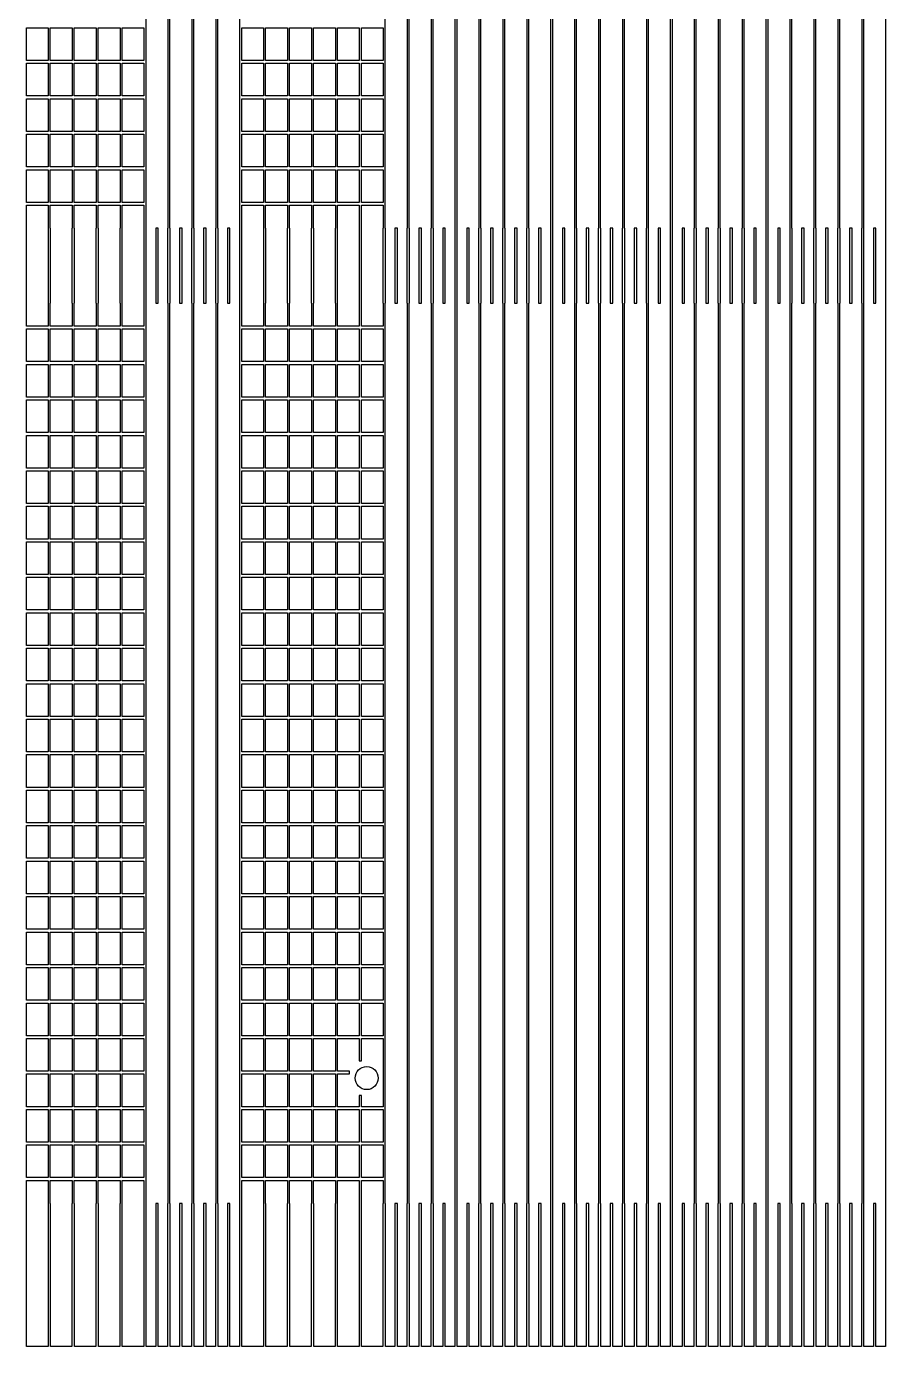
# Model space of a CAD drawing. Extents: x -145 to 145, y -175 to 185.
# Drawn here: x -108.7 to -71.5, y -110.1 to -53 of the extents above; entities that cross this region are included whole.
import ezdxf

# ---------------------------------------------------------------- set-up
doc = ezdxf.new("R2010")
doc.units = 0
doc.layers.add('screen_exp-1p', color=7, linetype='CONTINUOUS')

msp = doc.modelspace()

# ---------------------------------------------------------------- linework, layer by layer
at = {"layer": 'screen_exp-1p'}
for points in [[(-102.619, -103.932), (-102.619, -110.126), (-103.027, -110.126), (-103.027, -103.932), (-103.137, -103.932), (-103.137, -110.126), (-103.545, -110.126), (-103.545, -103.932), (-103.555, -103.932), (-103.555, -64.948), (-103.545, -64.948), (-103.545, -61.712), (-103.555, -61.712), (-103.555, -22.728), (-103.545, -22.728), (-103.545, -19.492), (-103.555, -19.492), (-103.555, 19.492)], [(-102.609, 19.492), (-102.609, -19.492), (-102.619, -19.492), (-102.619, -22.728), (-102.609, -22.728), (-102.609, -61.712), (-102.619, -61.712), (-102.619, -64.948), (-102.609, -64.948), (-102.609, -103.932), (-102.619, -103.932)], [(-101.583, -103.932), (-101.583, -110.126), (-101.991, -110.126), (-101.991, -103.932), (-102.101, -103.932), (-102.101, -110.126), (-102.509, -110.126), (-102.509, -103.932), (-102.519, -103.932), (-102.519, -64.948), (-102.509, -64.948), (-102.509, -61.712), (-102.519, -61.712), (-102.519, -22.728), (-102.509, -22.728), (-102.509, -19.492), (-102.519, -19.492), (-102.519, 19.492)], [(-101.573, 19.492), (-101.573, -19.492), (-101.583, -19.492), (-101.583, -22.728), (-101.573, -22.728), (-101.573, -61.712), (-101.583, -61.712), (-101.583, -64.948), (-101.573, -64.948), (-101.573, -103.932), (-101.583, -103.932)], [(-100.547, -103.932), (-100.547, -110.126), (-100.955, -110.126), (-100.955, -103.932), (-101.065, -103.932), (-101.065, -110.126), (-101.473, -110.126), (-101.473, -103.932), (-101.483, -103.932), (-101.483, -64.948), (-101.473, -64.948), (-101.473, -61.712), (-101.483, -61.712), (-101.483, -22.728), (-101.473, -22.728), (-101.473, -19.492), (-101.483, -19.492), (-101.483, 19.492)], [(-100.537, 19.492), (-100.537, -19.492), (-100.547, -19.492), (-100.547, -22.728), (-100.537, -22.728), (-100.537, -61.712), (-100.547, -61.712), (-100.547, -64.948), (-100.537, -64.948), (-100.537, -103.932), (-100.547, -103.932)], [(-99.511, -103.932), (-99.511, -110.126), (-99.919, -110.126), (-99.919, -103.932), (-100.029, -103.932), (-100.029, -110.126), (-100.437, -110.126), (-100.437, -103.932), (-100.447, -103.932), (-100.447, -64.948), (-100.437, -64.948), (-100.437, -61.712), (-100.447, -61.712), (-100.447, -22.728), (-100.437, -22.728), (-100.437, -19.492), (-100.447, -19.492), (-100.447, 19.492)], [(-99.501, 19.492), (-99.501, -19.492), (-99.511, -19.492), (-99.511, -22.728), (-99.501, -22.728), (-99.501, -61.712), (-99.511, -61.712), (-99.511, -64.948), (-99.501, -64.948), (-99.501, -103.932), (-99.511, -103.932)], [(-92.259, -103.932), (-92.259, -110.126), (-92.667, -110.126), (-92.667, -103.932), (-92.777, -103.932), (-92.777, -110.126), (-93.185, -110.126), (-93.185, -103.932), (-93.195, -103.932), (-93.195, -64.948), (-93.185, -64.948), (-93.185, -61.712), (-93.195, -61.712), (-93.195, -22.728), (-93.185, -22.728), (-93.185, -19.492), (-93.195, -19.492), (-93.195, 19.492)], [(-92.249, 19.492), (-92.249, -19.492), (-92.259, -19.492), (-92.259, -22.728), (-92.249, -22.728), (-92.249, -61.712), (-92.259, -61.712), (-92.259, -64.948), (-92.249, -64.948), (-92.249, -103.932), (-92.259, -103.932)], [(-91.223, -103.932), (-91.223, -110.126), (-91.631, -110.126), (-91.631, -103.932), (-91.741, -103.932), (-91.741, -110.126), (-92.149, -110.126), (-92.149, -103.932), (-92.159, -103.932), (-92.159, -64.948), (-92.149, -64.948), (-92.149, -61.712), (-92.159, -61.712), (-92.159, -22.728), (-92.149, -22.728), (-92.149, -19.492), (-92.159, -19.492), (-92.159, 19.492)], [(-91.213, 19.492), (-91.213, -19.492), (-91.223, -19.492), (-91.223, -22.728), (-91.213, -22.728), (-91.213, -61.712), (-91.223, -61.712), (-91.223, -64.948), (-91.213, -64.948), (-91.213, -103.932), (-91.223, -103.932)], [(-90.187, -103.932), (-90.187, -110.126), (-90.595, -110.126), (-90.595, -103.932), (-90.705, -103.932), (-90.705, -110.126), (-91.113, -110.126), (-91.113, -103.932), (-91.123, -103.932), (-91.123, -64.948), (-91.113, -64.948), (-91.113, -61.712), (-91.123, -61.712), (-91.123, -22.728), (-91.113, -22.728), (-91.113, -19.492), (-91.123, -19.492), (-91.123, 19.492)], [(-90.177, 19.492), (-90.177, -19.492), (-90.187, -19.492), (-90.187, -22.728), (-90.177, -22.728), (-90.177, -61.712), (-90.187, -61.712), (-90.187, -64.948), (-90.177, -64.948), (-90.177, -103.932), (-90.187, -103.932)], [(-89.151, -103.932), (-89.151, -110.126), (-89.559, -110.126), (-89.559, -103.932), (-89.669, -103.932), (-89.669, -110.126), (-90.077, -110.126), (-90.077, -103.932), (-90.087, -103.932), (-90.087, -64.948), (-90.077, -64.948), (-90.077, -61.712), (-90.087, -61.712), (-90.087, -22.728), (-90.077, -22.728), (-90.077, -19.492), (-90.087, -19.492), (-90.087, 19.492)], [(-89.141, 19.492), (-89.141, -19.492), (-89.151, -19.492), (-89.151, -22.728), (-89.141, -22.728), (-89.141, -61.712), (-89.151, -61.712), (-89.151, -64.948), (-89.141, -64.948), (-89.141, -103.932), (-89.151, -103.932)], [(-88.115, -103.932), (-88.115, -110.126), (-88.523, -110.126), (-88.523, -103.932), (-88.633, -103.932), (-88.633, -110.126), (-89.041, -110.126), (-89.041, -103.932), (-89.051, -103.932), (-89.051, -64.948), (-89.041, -64.948), (-89.041, -61.712), (-89.051, -61.712), (-89.051, -22.728), (-89.041, -22.728), (-89.041, -19.492), (-89.051, -19.492), (-89.051, 19.492)], [(-88.105, 19.492), (-88.105, -19.492), (-88.115, -19.492), (-88.115, -22.728), (-88.105, -22.728), (-88.105, -61.712), (-88.115, -61.712), (-88.115, -64.948), (-88.105, -64.948), (-88.105, -103.932), (-88.115, -103.932)], [(-87.079, -103.932), (-87.079, -110.126), (-87.487, -110.126), (-87.487, -103.932), (-87.597, -103.932), (-87.597, -110.126), (-88.005, -110.126), (-88.005, -103.932), (-88.015, -103.932), (-88.015, -64.948), (-88.005, -64.948), (-88.005, -61.712), (-88.015, -61.712), (-88.015, -22.728), (-88.005, -22.728), (-88.005, -19.492), (-88.015, -19.492), (-88.015, 19.492)], [(-87.069, 19.492), (-87.069, -19.492), (-87.079, -19.492), (-87.079, -22.728), (-87.069, -22.728), (-87.069, -61.712), (-87.079, -61.712), (-87.079, -64.948), (-87.069, -64.948), (-87.069, -103.932), (-87.079, -103.932)], [(-86.043, -103.932), (-86.043, -110.126), (-86.451, -110.126), (-86.451, -103.932), (-86.561, -103.932), (-86.561, -110.126), (-86.969, -110.126), (-86.969, -103.932), (-86.979, -103.932), (-86.979, -64.948), (-86.969, -64.948), (-86.969, -61.712), (-86.979, -61.712), (-86.979, -22.728), (-86.969, -22.728), (-86.969, -19.492), (-86.979, -19.492), (-86.979, 19.492)], [(-86.033, 19.492), (-86.033, -19.492), (-86.043, -19.492), (-86.043, -22.728), (-86.033, -22.728), (-86.033, -61.712), (-86.043, -61.712), (-86.043, -64.948), (-86.033, -64.948), (-86.033, -103.932), (-86.043, -103.932)], [(-85.007, -103.932), (-85.007, -110.126), (-85.415, -110.126), (-85.415, -103.932), (-85.525, -103.932), (-85.525, -110.126), (-85.933, -110.126), (-85.933, -103.932), (-85.943, -103.932), (-85.943, -64.948), (-85.933, -64.948), (-85.933, -61.712), (-85.943, -61.712), (-85.943, -22.728), (-85.933, -22.728), (-85.933, -19.492), (-85.943, -19.492), (-85.943, 19.492)], [(-84.997, 19.492), (-84.997, -19.492), (-85.007, -19.492), (-85.007, -22.728), (-84.997, -22.728), (-84.997, -61.712), (-85.007, -61.712), (-85.007, -64.948), (-84.997, -64.948), (-84.997, -103.932), (-85.007, -103.932)], [(-83.971, -103.932), (-83.971, -110.126), (-84.379, -110.126), (-84.379, -103.932), (-84.489, -103.932), (-84.489, -110.126), (-84.897, -110.126), (-84.897, -103.932), (-84.907, -103.932), (-84.907, -64.948), (-84.897, -64.948), (-84.897, -61.712), (-84.907, -61.712), (-84.907, -22.728), (-84.897, -22.728), (-84.897, -19.492), (-84.907, -19.492), (-84.907, 19.492)], [(-83.961, 19.492), (-83.961, -19.492), (-83.971, -19.492), (-83.971, -22.728), (-83.961, -22.728), (-83.961, -61.712), (-83.971, -61.712), (-83.971, -64.948), (-83.961, -64.948), (-83.961, -103.932), (-83.971, -103.932)], [(-82.935, -103.932), (-82.935, -110.126), (-83.343, -110.126), (-83.343, -103.932), (-83.453, -103.932), (-83.453, -110.126), (-83.861, -110.126), (-83.861, -103.932), (-83.871, -103.932), (-83.871, -64.948), (-83.861, -64.948), (-83.861, -61.712), (-83.871, -61.712), (-83.871, -22.728), (-83.861, -22.728), (-83.861, -19.492), (-83.871, -19.492), (-83.871, 19.492)], [(-82.925, 19.492), (-82.925, -19.492), (-82.935, -19.492), (-82.935, -22.728), (-82.925, -22.728), (-82.925, -61.712), (-82.935, -61.712), (-82.935, -64.948), (-82.925, -64.948), (-82.925, -103.932), (-82.935, -103.932)], [(-81.899, -103.932), (-81.899, -110.126), (-82.307, -110.126), (-82.307, -103.932), (-82.417, -103.932), (-82.417, -110.126), (-82.825, -110.126), (-82.825, -103.932), (-82.835, -103.932), (-82.835, -64.948), (-82.825, -64.948), (-82.825, -61.712), (-82.835, -61.712), (-82.835, -22.728), (-82.825, -22.728), (-82.825, -19.492), (-82.835, -19.492), (-82.835, 19.492)], [(-81.889, 19.492), (-81.889, -19.492), (-81.899, -19.492), (-81.899, -22.728), (-81.889, -22.728), (-81.889, -61.712), (-81.899, -61.712), (-81.899, -64.948), (-81.889, -64.948), (-81.889, -103.932), (-81.899, -103.932)], [(-80.863, -103.932), (-80.863, -110.126), (-81.271, -110.126), (-81.271, -103.932), (-81.381, -103.932), (-81.381, -110.126), (-81.789, -110.126), (-81.789, -103.932), (-81.799, -103.932), (-81.799, -64.948), (-81.789, -64.948), (-81.789, -61.712), (-81.799, -61.712), (-81.799, -22.728), (-81.789, -22.728), (-81.789, -19.492), (-81.799, -19.492), (-81.799, 19.492)], [(-80.853, 19.492), (-80.853, -19.492), (-80.863, -19.492), (-80.863, -22.728), (-80.853, -22.728), (-80.853, -61.712), (-80.863, -61.712), (-80.863, -64.948), (-80.853, -64.948), (-80.853, -103.932), (-80.863, -103.932)], [(-79.827, -103.932), (-79.827, -110.126), (-80.235, -110.126), (-80.235, -103.932), (-80.345, -103.932), (-80.345, -110.126), (-80.753, -110.126), (-80.753, -103.932), (-80.763, -103.932), (-80.763, -64.948), (-80.753, -64.948), (-80.753, -61.712), (-80.763, -61.712), (-80.763, -22.728), (-80.753, -22.728), (-80.753, -19.492), (-80.763, -19.492), (-80.763, 19.492)], [(-79.817, 19.492), (-79.817, -19.492), (-79.827, -19.492), (-79.827, -22.728), (-79.817, -22.728), (-79.817, -61.712), (-79.827, -61.712), (-79.827, -64.948), (-79.817, -64.948), (-79.817, -103.932), (-79.827, -103.932)], [(-78.791, -103.932), (-78.791, -110.126), (-79.199, -110.126), (-79.199, -103.932), (-79.309, -103.932), (-79.309, -110.126), (-79.717, -110.126), (-79.717, -103.932), (-79.727, -103.932), (-79.727, -64.948), (-79.717, -64.948), (-79.717, -61.712), (-79.727, -61.712), (-79.727, -22.728), (-79.717, -22.728), (-79.717, -19.492), (-79.727, -19.492), (-79.727, 19.492)], [(-78.781, 19.492), (-78.781, -19.492), (-78.791, -19.492), (-78.791, -22.728), (-78.781, -22.728), (-78.781, -61.712), (-78.791, -61.712), (-78.791, -64.948), (-78.781, -64.948), (-78.781, -103.932), (-78.791, -103.932)], [(-77.755, -103.932), (-77.755, -110.126), (-78.163, -110.126), (-78.163, -103.932), (-78.273, -103.932), (-78.273, -110.126), (-78.681, -110.126), (-78.681, -103.932), (-78.691, -103.932), (-78.691, -64.948), (-78.681, -64.948), (-78.681, -61.712), (-78.691, -61.712), (-78.691, -22.728), (-78.681, -22.728), (-78.681, -19.492), (-78.691, -19.492), (-78.691, 19.492)], [(-77.745, 19.492), (-77.745, -19.492), (-77.755, -19.492), (-77.755, -22.728), (-77.745, -22.728), (-77.745, -61.712), (-77.755, -61.712), (-77.755, -64.948), (-77.745, -64.948), (-77.745, -103.932), (-77.755, -103.932)], [(-76.719, -103.932), (-76.719, -110.126), (-77.127, -110.126), (-77.127, -103.932), (-77.237, -103.932), (-77.237, -110.126), (-77.645, -110.126), (-77.645, -103.932), (-77.655, -103.932), (-77.655, -64.948), (-77.645, -64.948), (-77.645, -61.712), (-77.655, -61.712), (-77.655, -22.728), (-77.645, -22.728), (-77.645, -19.492), (-77.655, -19.492), (-77.655, 19.492)], [(-76.709, 19.492), (-76.709, -19.492), (-76.719, -19.492), (-76.719, -22.728), (-76.709, -22.728), (-76.709, -61.712), (-76.719, -61.712), (-76.719, -64.948), (-76.709, -64.948), (-76.709, -103.932), (-76.719, -103.932)], [(-75.683, -103.932), (-75.683, -110.126), (-76.091, -110.126), (-76.091, -103.932), (-76.201, -103.932), (-76.201, -110.126), (-76.609, -110.126), (-76.609, -103.932), (-76.619, -103.932), (-76.619, -64.948), (-76.609, -64.948), (-76.609, -61.712), (-76.619, -61.712), (-76.619, -22.728), (-76.609, -22.728), (-76.609, -19.492), (-76.619, -19.492), (-76.619, 19.492)], [(-75.673, 19.492), (-75.673, -19.492), (-75.683, -19.492), (-75.683, -22.728), (-75.673, -22.728), (-75.673, -61.712), (-75.683, -61.712), (-75.683, -64.948), (-75.673, -64.948), (-75.673, -103.932), (-75.683, -103.932)], [(-74.647, -103.932), (-74.647, -110.126), (-75.055, -110.126), (-75.055, -103.932), (-75.165, -103.932), (-75.165, -110.126), (-75.573, -110.126), (-75.573, -103.932), (-75.583, -103.932), (-75.583, -64.948), (-75.573, -64.948), (-75.573, -61.712), (-75.583, -61.712), (-75.583, -22.728), (-75.573, -22.728), (-75.573, -19.492), (-75.583, -19.492), (-75.583, 19.492)], [(-74.637, 19.492), (-74.637, -19.492), (-74.647, -19.492), (-74.647, -22.728), (-74.637, -22.728), (-74.637, -61.712), (-74.647, -61.712), (-74.647, -64.948), (-74.637, -64.948), (-74.637, -103.932), (-74.647, -103.932)], [(-73.611, -103.932), (-73.611, -110.126), (-74.019, -110.126), (-74.019, -103.932), (-74.129, -103.932), (-74.129, -110.126), (-74.537, -110.126), (-74.537, -103.932), (-74.547, -103.932), (-74.547, -64.948), (-74.537, -64.948), (-74.537, -61.712), (-74.547, -61.712), (-74.547, -22.728), (-74.537, -22.728), (-74.537, -19.492), (-74.547, -19.492), (-74.547, 19.492)], [(-73.601, 19.492), (-73.601, -19.492), (-73.611, -19.492), (-73.611, -22.728), (-73.601, -22.728), (-73.601, -61.712), (-73.611, -61.712), (-73.611, -64.948), (-73.601, -64.948), (-73.601, -103.932), (-73.611, -103.932)], [(-72.575, -103.932), (-72.575, -110.126), (-72.983, -110.126), (-72.983, -103.932), (-73.093, -103.932), (-73.093, -110.126), (-73.501, -110.126), (-73.501, -103.932), (-73.511, -103.932), (-73.511, -64.948), (-73.501, -64.948), (-73.501, -61.712), (-73.511, -61.712), (-73.511, -22.728), (-73.501, -22.728), (-73.501, -19.492), (-73.511, -19.492), (-73.511, 19.492)], [(-72.565, 19.492), (-72.565, -19.492), (-72.575, -19.492), (-72.575, -22.728), (-72.565, -22.728), (-72.565, -61.712), (-72.575, -61.712), (-72.575, -64.948), (-72.565, -64.948), (-72.565, -103.932), (-72.575, -103.932)], [(-71.539, -103.932), (-71.539, -110.126), (-71.947, -110.126), (-71.947, -103.932), (-72.057, -103.932), (-72.057, -110.126), (-72.465, -110.126), (-72.465, -103.932), (-72.475, -103.932), (-72.475, -64.948), (-72.465, -64.948), (-72.465, -61.712), (-72.475, -61.712), (-72.475, -22.728), (-72.465, -22.728), (-72.465, -19.492), (-72.475, -19.492), (-72.475, 19.492)], [(-71.529, 19.492), (-71.529, -19.492), (-71.539, -19.492), (-71.539, -22.728), (-71.529, -22.728), (-71.529, -61.712), (-71.539, -61.712), (-71.539, -64.948), (-71.529, -64.948), (-71.529, -103.932), (-71.539, -103.932)], [(-108.735, -53.032), (-107.789, -53.032), (-107.789, -54.448), (-108.735, -54.448), (-108.735, -53.032)], [(-107.699, -53.032), (-106.753, -53.032), (-106.753, -54.448), (-107.699, -54.448), (-107.699, -53.032)], [(-106.663, -53.032), (-105.717, -53.032), (-105.717, -54.448), (-106.663, -54.448), (-106.663, -53.032)], [(-105.627, -53.032), (-104.681, -53.032), (-104.681, -54.448), (-105.627, -54.448), (-105.627, -53.032)], [(-104.591, -53.032), (-103.645, -53.032), (-103.645, -54.448), (-104.591, -54.448), (-104.591, -53.032)], [(-99.411, -53.032), (-98.465, -53.032), (-98.465, -54.448), (-99.411, -54.448), (-99.411, -53.032)], [(-98.375, -53.032), (-97.429, -53.032), (-97.429, -54.448), (-98.375, -54.448), (-98.375, -53.032)], [(-97.339, -53.032), (-96.393, -53.032), (-96.393, -54.448), (-97.339, -54.448), (-97.339, -53.032)], [(-96.303, -53.032), (-95.357, -53.032), (-95.357, -54.448), (-96.303, -54.448), (-96.303, -53.032)], [(-95.267, -53.032), (-94.321, -53.032), (-94.321, -54.448), (-95.267, -54.448), (-95.267, -53.032)], [(-94.231, -53.032), (-93.285, -53.032), (-93.285, -54.448), (-94.231, -54.448), (-94.231, -53.032)], [(-108.735, -54.568), (-107.789, -54.568), (-107.789, -55.984), (-108.735, -55.984), (-108.735, -54.568)], [(-107.699, -54.568), (-106.753, -54.568), (-106.753, -55.984), (-107.699, -55.984), (-107.699, -54.568)], [(-106.663, -54.568), (-105.717, -54.568), (-105.717, -55.984), (-106.663, -55.984), (-106.663, -54.568)], [(-105.627, -54.568), (-104.681, -54.568), (-104.681, -55.984), (-105.627, -55.984), (-105.627, -54.568)], [(-104.591, -54.568), (-103.645, -54.568), (-103.645, -55.984), (-104.591, -55.984), (-104.591, -54.568)], [(-99.411, -54.568), (-98.465, -54.568), (-98.465, -55.984), (-99.411, -55.984), (-99.411, -54.568)], [(-98.375, -54.568), (-97.429, -54.568), (-97.429, -55.984), (-98.375, -55.984), (-98.375, -54.568)], [(-97.339, -54.568), (-96.393, -54.568), (-96.393, -55.984), (-97.339, -55.984), (-97.339, -54.568)], [(-96.303, -54.568), (-95.357, -54.568), (-95.357, -55.984), (-96.303, -55.984), (-96.303, -54.568)], [(-95.267, -54.568), (-94.321, -54.568), (-94.321, -55.984), (-95.267, -55.984), (-95.267, -54.568)], [(-94.231, -54.568), (-93.285, -54.568), (-93.285, -55.984), (-94.231, -55.984), (-94.231, -54.568)], [(-108.735, -56.104), (-107.789, -56.104), (-107.789, -57.52), (-108.735, -57.52), (-108.735, -56.104)], [(-107.699, -56.104), (-106.753, -56.104), (-106.753, -57.52), (-107.699, -57.52), (-107.699, -56.104)], [(-106.663, -56.104), (-105.717, -56.104), (-105.717, -57.52), (-106.663, -57.52), (-106.663, -56.104)], [(-105.627, -56.104), (-104.681, -56.104), (-104.681, -57.52), (-105.627, -57.52), (-105.627, -56.104)], [(-104.591, -56.104), (-103.645, -56.104), (-103.645, -57.52), (-104.591, -57.52), (-104.591, -56.104)], [(-99.411, -56.104), (-98.465, -56.104), (-98.465, -57.52), (-99.411, -57.52), (-99.411, -56.104)], [(-98.375, -56.104), (-97.429, -56.104), (-97.429, -57.52), (-98.375, -57.52), (-98.375, -56.104)], [(-97.339, -56.104), (-96.393, -56.104), (-96.393, -57.52), (-97.339, -57.52), (-97.339, -56.104)], [(-96.303, -56.104), (-95.357, -56.104), (-95.357, -57.52), (-96.303, -57.52), (-96.303, -56.104)], [(-95.267, -56.104), (-94.321, -56.104), (-94.321, -57.52), (-95.267, -57.52), (-95.267, -56.104)], [(-94.231, -56.104), (-93.285, -56.104), (-93.285, -57.52), (-94.231, -57.52), (-94.231, -56.104)], [(-108.735, -57.64), (-107.789, -57.64), (-107.789, -59.056), (-108.735, -59.056), (-108.735, -57.64)], [(-107.699, -57.64), (-106.753, -57.64), (-106.753, -59.056), (-107.699, -59.056), (-107.699, -57.64)], [(-106.663, -57.64), (-105.717, -57.64), (-105.717, -59.056), (-106.663, -59.056), (-106.663, -57.64)], [(-105.627, -57.64), (-104.681, -57.64), (-104.681, -59.056), (-105.627, -59.056), (-105.627, -57.64)], [(-104.591, -57.64), (-103.645, -57.64), (-103.645, -59.056), (-104.591, -59.056), (-104.591, -57.64)], [(-99.411, -57.64), (-98.465, -57.64), (-98.465, -59.056), (-99.411, -59.056), (-99.411, -57.64)], [(-98.375, -57.64), (-97.429, -57.64), (-97.429, -59.056), (-98.375, -59.056), (-98.375, -57.64)], [(-97.339, -57.64), (-96.393, -57.64), (-96.393, -59.056), (-97.339, -59.056), (-97.339, -57.64)], [(-96.303, -57.64), (-95.357, -57.64), (-95.357, -59.056), (-96.303, -59.056), (-96.303, -57.64)], [(-95.267, -57.64), (-94.321, -57.64), (-94.321, -59.056), (-95.267, -59.056), (-95.267, -57.64)], [(-94.231, -57.64), (-93.285, -57.64), (-93.285, -59.056), (-94.231, -59.056), (-94.231, -57.64)], [(-108.735, -59.176), (-107.789, -59.176), (-107.789, -60.592), (-108.735, -60.592), (-108.735, -59.176)], [(-107.699, -59.176), (-106.753, -59.176), (-106.753, -60.592), (-107.699, -60.592), (-107.699, -59.176)], [(-106.663, -59.176), (-105.717, -59.176), (-105.717, -60.592), (-106.663, -60.592), (-106.663, -59.176)], [(-105.627, -59.176), (-104.681, -59.176), (-104.681, -60.592), (-105.627, -60.592), (-105.627, -59.176)], [(-104.591, -59.176), (-103.645, -59.176), (-103.645, -60.592), (-104.591, -60.592), (-104.591, -59.176)], [(-99.411, -59.176), (-98.465, -59.176), (-98.465, -60.592), (-99.411, -60.592), (-99.411, -59.176)], [(-98.375, -59.176), (-97.429, -59.176), (-97.429, -60.592), (-98.375, -60.592), (-98.375, -59.176)], [(-97.339, -59.176), (-96.393, -59.176), (-96.393, -60.592), (-97.339, -60.592), (-97.339, -59.176)], [(-96.303, -59.176), (-95.357, -59.176), (-95.357, -60.592), (-96.303, -60.592), (-96.303, -59.176)], [(-95.267, -59.176), (-94.321, -59.176), (-94.321, -60.592), (-95.267, -60.592), (-95.267, -59.176)], [(-94.231, -59.176), (-93.285, -59.176), (-93.285, -60.592), (-94.231, -60.592), (-94.231, -59.176)], [(-108.725, -61.712), (-108.735, -61.712), (-108.735, -60.712), (-107.789, -60.712), (-107.789, -61.712), (-107.799, -61.712), (-107.799, -64.948), (-107.789, -64.948), (-107.789, -65.948), (-108.735, -65.948), (-108.735, -64.948), (-108.725, -64.948), (-108.725, -61.712)], [(-107.689, -61.712), (-107.699, -61.712), (-107.699, -60.712), (-106.753, -60.712), (-106.753, -61.712), (-106.763, -61.712), (-106.763, -64.948), (-106.753, -64.948), (-106.753, -65.948), (-107.699, -65.948), (-107.699, -64.948), (-107.689, -64.948), (-107.689, -61.712)], [(-106.653, -61.712), (-106.663, -61.712), (-106.663, -60.712), (-105.717, -60.712), (-105.717, -61.712), (-105.727, -61.712), (-105.727, -64.948), (-105.717, -64.948), (-105.717, -65.948), (-106.663, -65.948), (-106.663, -64.948), (-106.653, -64.948), (-106.653, -61.712)], [(-105.617, -61.712), (-105.627, -61.712), (-105.627, -60.712), (-104.681, -60.712), (-104.681, -61.712), (-104.691, -61.712), (-104.691, -64.948), (-104.681, -64.948), (-104.681, -65.948), (-105.627, -65.948), (-105.627, -64.948), (-105.617, -64.948), (-105.617, -61.712)], [(-104.581, -61.712), (-104.591, -61.712), (-104.591, -60.712), (-103.645, -60.712), (-103.645, -61.712), (-103.655, -61.712), (-103.655, -64.948), (-103.645, -64.948), (-103.645, -65.948), (-104.591, -65.948), (-104.591, -64.948), (-104.581, -64.948), (-104.581, -61.712)], [(-99.401, -61.712), (-99.411, -61.712), (-99.411, -60.712), (-98.465, -60.712), (-98.465, -61.712), (-98.475, -61.712), (-98.475, -64.948), (-98.465, -64.948), (-98.465, -65.948), (-99.411, -65.948), (-99.411, -64.948), (-99.401, -64.948), (-99.401, -61.712)], [(-98.365, -61.712), (-98.375, -61.712), (-98.375, -60.712), (-97.429, -60.712), (-97.429, -61.712), (-97.439, -61.712), (-97.439, -64.948), (-97.429, -64.948), (-97.429, -65.948), (-98.375, -65.948), (-98.375, -64.948), (-98.365, -64.948), (-98.365, -61.712)], [(-97.329, -61.712), (-97.339, -61.712), (-97.339, -60.712), (-96.393, -60.712), (-96.393, -61.712), (-96.403, -61.712), (-96.403, -64.948), (-96.393, -64.948), (-96.393, -65.948), (-97.339, -65.948), (-97.339, -64.948), (-97.329, -64.948), (-97.329, -61.712)], [(-96.293, -61.712), (-96.303, -61.712), (-96.303, -60.712), (-95.357, -60.712), (-95.357, -61.712), (-95.367, -61.712), (-95.367, -64.948), (-95.357, -64.948), (-95.357, -65.948), (-96.303, -65.948), (-96.303, -64.948), (-96.293, -64.948), (-96.293, -61.712)], [(-95.257, -61.712), (-95.267, -61.712), (-95.267, -60.712), (-94.321, -60.712), (-94.321, -61.712), (-94.331, -61.712), (-94.331, -64.948), (-94.321, -64.948), (-94.321, -65.948), (-95.267, -65.948), (-95.267, -64.948), (-95.257, -64.948), (-95.257, -61.712)], [(-94.221, -61.712), (-94.231, -61.712), (-94.231, -60.712), (-93.285, -60.712), (-93.285, -61.712), (-93.295, -61.712), (-93.295, -64.948), (-93.285, -64.948), (-93.285, -65.948), (-94.231, -65.948), (-94.231, -64.948), (-94.221, -64.948), (-94.221, -61.712)], [(-103.027, -64.948), (-103.027, -61.712), (-103.137, -61.712), (-103.137, -64.948), (-103.027, -64.948)], [(-102.101, -64.948), (-101.991, -64.948), (-101.991, -61.712), (-102.101, -61.712), (-102.101, -64.948)], [(-100.955, -64.948), (-100.955, -61.712), (-101.065, -61.712), (-101.065, -64.948), (-100.955, -64.948)], [(-99.919, -64.948), (-99.919, -61.712), (-100.029, -61.712), (-100.029, -64.948), (-99.919, -64.948)], [(-92.667, -64.948), (-92.667, -61.712), (-92.777, -61.712), (-92.777, -64.948), (-92.667, -64.948)], [(-91.741, -64.948), (-91.631, -64.948), (-91.631, -61.712), (-91.741, -61.712), (-91.741, -64.948)], [(-90.595, -64.948), (-90.595, -61.712), (-90.705, -61.712), (-90.705, -64.948), (-90.595, -64.948)], [(-89.669, -64.948), (-89.559, -64.948), (-89.559, -61.712), (-89.669, -61.712), (-89.669, -64.948)], [(-88.633, -64.948), (-88.523, -64.948), (-88.523, -61.712), (-88.633, -61.712), (-88.633, -64.948)], [(-87.487, -64.948), (-87.487, -61.712), (-87.597, -61.712), (-87.597, -64.948), (-87.487, -64.948)], [(-86.451, -64.948), (-86.451, -61.712), (-86.561, -61.712), (-86.561, -64.948), (-86.451, -64.948)], [(-85.415, -64.948), (-85.415, -61.712), (-85.525, -61.712), (-85.525, -64.948), (-85.415, -64.948)], [(-84.379, -64.948), (-84.379, -61.712), (-84.489, -61.712), (-84.489, -64.948), (-84.379, -64.948)], [(-83.453, -64.948), (-83.343, -64.948), (-83.343, -61.712), (-83.453, -61.712), (-83.453, -64.948)], [(-82.307, -64.948), (-82.307, -61.712), (-82.417, -61.712), (-82.417, -64.948), (-82.307, -64.948)], [(-81.271, -64.948), (-81.271, -61.712), (-81.381, -61.712), (-81.381, -64.948), (-81.271, -64.948)], [(-80.235, -64.948), (-80.235, -61.712), (-80.345, -61.712), (-80.345, -64.948), (-80.235, -64.948)], [(-79.309, -64.948), (-79.199, -64.948), (-79.199, -61.712), (-79.309, -61.712), (-79.309, -64.948)], [(-78.163, -64.948), (-78.163, -61.712), (-78.273, -61.712), (-78.273, -64.948), (-78.163, -64.948)], [(-77.237, -64.948), (-77.127, -64.948), (-77.127, -61.712), (-77.237, -61.712), (-77.237, -64.948)], [(-76.201, -64.948), (-76.091, -64.948), (-76.091, -61.712), (-76.201, -61.712), (-76.201, -64.948)], [(-75.055, -64.948), (-75.055, -61.712), (-75.165, -61.712), (-75.165, -64.948), (-75.055, -64.948)], [(-74.019, -64.948), (-74.019, -61.712), (-74.129, -61.712), (-74.129, -64.948), (-74.019, -64.948)], [(-73.093, -64.948), (-72.983, -64.948), (-72.983, -61.712), (-73.093, -61.712), (-73.093, -64.948)], [(-71.947, -64.948), (-71.947, -61.712), (-72.057, -61.712), (-72.057, -64.948), (-71.947, -64.948)], [(-108.735, -66.068), (-107.789, -66.068), (-107.789, -67.484), (-108.735, -67.484), (-108.735, -66.068)], [(-107.699, -66.068), (-106.753, -66.068), (-106.753, -67.484), (-107.699, -67.484), (-107.699, -66.068)], [(-106.663, -66.068), (-105.717, -66.068), (-105.717, -67.484), (-106.663, -67.484), (-106.663, -66.068)], [(-105.627, -66.068), (-104.681, -66.068), (-104.681, -67.484), (-105.627, -67.484), (-105.627, -66.068)], [(-104.591, -66.068), (-103.645, -66.068), (-103.645, -67.484), (-104.591, -67.484), (-104.591, -66.068)], [(-99.411, -66.068), (-98.465, -66.068), (-98.465, -67.484), (-99.411, -67.484), (-99.411, -66.068)], [(-98.375, -66.068), (-97.429, -66.068), (-97.429, -67.484), (-98.375, -67.484), (-98.375, -66.068)], [(-97.339, -66.068), (-96.393, -66.068), (-96.393, -67.484), (-97.339, -67.484), (-97.339, -66.068)], [(-96.303, -66.068), (-95.357, -66.068), (-95.357, -67.484), (-96.303, -67.484), (-96.303, -66.068)], [(-95.267, -66.068), (-94.321, -66.068), (-94.321, -67.484), (-95.267, -67.484), (-95.267, -66.068)], [(-94.231, -66.068), (-93.285, -66.068), (-93.285, -67.484), (-94.231, -67.484), (-94.231, -66.068)], [(-108.735, -67.604), (-107.789, -67.604), (-107.789, -69.02), (-108.735, -69.02), (-108.735, -67.604)], [(-107.699, -67.604), (-106.753, -67.604), (-106.753, -69.02), (-107.699, -69.02), (-107.699, -67.604)], [(-106.663, -67.604), (-105.717, -67.604), (-105.717, -69.02), (-106.663, -69.02), (-106.663, -67.604)], [(-105.627, -67.604), (-104.681, -67.604), (-104.681, -69.02), (-105.627, -69.02), (-105.627, -67.604)], [(-104.591, -67.604), (-103.645, -67.604), (-103.645, -69.02), (-104.591, -69.02), (-104.591, -67.604)], [(-99.411, -67.604), (-98.465, -67.604), (-98.465, -69.02), (-99.411, -69.02), (-99.411, -67.604)], [(-98.375, -67.604), (-97.429, -67.604), (-97.429, -69.02), (-98.375, -69.02), (-98.375, -67.604)], [(-97.339, -67.604), (-96.393, -67.604), (-96.393, -69.02), (-97.339, -69.02), (-97.339, -67.604)], [(-96.303, -67.604), (-95.357, -67.604), (-95.357, -69.02), (-96.303, -69.02), (-96.303, -67.604)], [(-95.267, -67.604), (-94.321, -67.604), (-94.321, -69.02), (-95.267, -69.02), (-95.267, -67.604)], [(-94.231, -67.604), (-93.285, -67.604), (-93.285, -69.02), (-94.231, -69.02), (-94.231, -67.604)], [(-108.735, -69.14), (-107.789, -69.14), (-107.789, -70.556), (-108.735, -70.556), (-108.735, -69.14)], [(-107.699, -69.14), (-106.753, -69.14), (-106.753, -70.556), (-107.699, -70.556), (-107.699, -69.14)], [(-106.663, -69.14), (-105.717, -69.14), (-105.717, -70.556), (-106.663, -70.556), (-106.663, -69.14)], [(-105.627, -69.14), (-104.681, -69.14), (-104.681, -70.556), (-105.627, -70.556), (-105.627, -69.14)], [(-104.591, -69.14), (-103.645, -69.14), (-103.645, -70.556), (-104.591, -70.556), (-104.591, -69.14)], [(-99.411, -69.14), (-98.465, -69.14), (-98.465, -70.556), (-99.411, -70.556), (-99.411, -69.14)], [(-98.375, -69.14), (-97.429, -69.14), (-97.429, -70.556), (-98.375, -70.556), (-98.375, -69.14)], [(-97.339, -69.14), (-96.393, -69.14), (-96.393, -70.556), (-97.339, -70.556), (-97.339, -69.14)], [(-96.303, -69.14), (-95.357, -69.14), (-95.357, -70.556), (-96.303, -70.556), (-96.303, -69.14)], [(-95.267, -69.14), (-94.321, -69.14), (-94.321, -70.556), (-95.267, -70.556), (-95.267, -69.14)], [(-94.231, -69.14), (-93.285, -69.14), (-93.285, -70.556), (-94.231, -70.556), (-94.231, -69.14)], [(-108.735, -70.676), (-107.789, -70.676), (-107.789, -72.092), (-108.735, -72.092), (-108.735, -70.676)], [(-107.699, -70.676), (-106.753, -70.676), (-106.753, -72.092), (-107.699, -72.092), (-107.699, -70.676)], [(-106.663, -70.676), (-105.717, -70.676), (-105.717, -72.092), (-106.663, -72.092), (-106.663, -70.676)], [(-105.627, -70.676), (-104.681, -70.676), (-104.681, -72.092), (-105.627, -72.092), (-105.627, -70.676)], [(-104.591, -70.676), (-103.645, -70.676), (-103.645, -72.092), (-104.591, -72.092), (-104.591, -70.676)], [(-99.411, -70.676), (-98.465, -70.676), (-98.465, -72.092), (-99.411, -72.092), (-99.411, -70.676)], [(-98.375, -70.676), (-97.429, -70.676), (-97.429, -72.092), (-98.375, -72.092), (-98.375, -70.676)], [(-97.339, -70.676), (-96.393, -70.676), (-96.393, -72.092), (-97.339, -72.092), (-97.339, -70.676)], [(-96.303, -70.676), (-95.357, -70.676), (-95.357, -72.092), (-96.303, -72.092), (-96.303, -70.676)], [(-95.267, -70.676), (-94.321, -70.676), (-94.321, -72.092), (-95.267, -72.092), (-95.267, -70.676)], [(-94.231, -70.676), (-93.285, -70.676), (-93.285, -72.092), (-94.231, -72.092), (-94.231, -70.676)], [(-108.735, -72.212), (-107.789, -72.212), (-107.789, -73.628), (-108.735, -73.628), (-108.735, -72.212)], [(-107.699, -72.212), (-106.753, -72.212), (-106.753, -73.628), (-107.699, -73.628), (-107.699, -72.212)], [(-106.663, -72.212), (-105.717, -72.212), (-105.717, -73.628), (-106.663, -73.628), (-106.663, -72.212)], [(-105.627, -72.212), (-104.681, -72.212), (-104.681, -73.628), (-105.627, -73.628), (-105.627, -72.212)], [(-104.591, -72.212), (-103.645, -72.212), (-103.645, -73.628), (-104.591, -73.628), (-104.591, -72.212)], [(-99.411, -72.212), (-98.465, -72.212), (-98.465, -73.628), (-99.411, -73.628), (-99.411, -72.212)], [(-98.375, -72.212), (-97.429, -72.212), (-97.429, -73.628), (-98.375, -73.628), (-98.375, -72.212)], [(-97.339, -72.212), (-96.393, -72.212), (-96.393, -73.628), (-97.339, -73.628), (-97.339, -72.212)], [(-96.303, -72.212), (-95.357, -72.212), (-95.357, -73.628), (-96.303, -73.628), (-96.303, -72.212)], [(-95.267, -72.212), (-94.321, -72.212), (-94.321, -73.628), (-95.267, -73.628), (-95.267, -72.212)], [(-94.231, -72.212), (-93.285, -72.212), (-93.285, -73.628), (-94.231, -73.628), (-94.231, -72.212)], [(-108.735, -73.748), (-107.789, -73.748), (-107.789, -75.164), (-108.735, -75.164), (-108.735, -73.748)], [(-107.699, -73.748), (-106.753, -73.748), (-106.753, -75.164), (-107.699, -75.164), (-107.699, -73.748)], [(-106.663, -73.748), (-105.717, -73.748), (-105.717, -75.164), (-106.663, -75.164), (-106.663, -73.748)], [(-105.627, -73.748), (-104.681, -73.748), (-104.681, -75.164), (-105.627, -75.164), (-105.627, -73.748)], [(-104.591, -73.748), (-103.645, -73.748), (-103.645, -75.164), (-104.591, -75.164), (-104.591, -73.748)], [(-99.411, -73.748), (-98.465, -73.748), (-98.465, -75.164), (-99.411, -75.164), (-99.411, -73.748)], [(-98.375, -73.748), (-97.429, -73.748), (-97.429, -75.164), (-98.375, -75.164), (-98.375, -73.748)], [(-97.339, -73.748), (-96.393, -73.748), (-96.393, -75.164), (-97.339, -75.164), (-97.339, -73.748)], [(-96.303, -73.748), (-95.357, -73.748), (-95.357, -75.164), (-96.303, -75.164), (-96.303, -73.748)], [(-95.267, -73.748), (-94.321, -73.748), (-94.321, -75.164), (-95.267, -75.164), (-95.267, -73.748)], [(-94.231, -73.748), (-93.285, -73.748), (-93.285, -75.164), (-94.231, -75.164), (-94.231, -73.748)], [(-108.735, -75.284), (-107.789, -75.284), (-107.789, -76.7), (-108.735, -76.7), (-108.735, -75.284)], [(-107.699, -75.284), (-106.753, -75.284), (-106.753, -76.7), (-107.699, -76.7), (-107.699, -75.284)], [(-106.663, -75.284), (-105.717, -75.284), (-105.717, -76.7), (-106.663, -76.7), (-106.663, -75.284)], [(-105.627, -75.284), (-104.681, -75.284), (-104.681, -76.7), (-105.627, -76.7), (-105.627, -75.284)], [(-104.591, -75.284), (-103.645, -75.284), (-103.645, -76.7), (-104.591, -76.7), (-104.591, -75.284)], [(-99.411, -75.284), (-98.465, -75.284), (-98.465, -76.7), (-99.411, -76.7), (-99.411, -75.284)], [(-98.375, -75.284), (-97.429, -75.284), (-97.429, -76.7), (-98.375, -76.7), (-98.375, -75.284)], [(-97.339, -75.284), (-96.393, -75.284), (-96.393, -76.7), (-97.339, -76.7), (-97.339, -75.284)], [(-96.303, -75.284), (-95.357, -75.284), (-95.357, -76.7), (-96.303, -76.7), (-96.303, -75.284)], [(-95.267, -75.284), (-94.321, -75.284), (-94.321, -76.7), (-95.267, -76.7), (-95.267, -75.284)], [(-94.231, -75.284), (-93.285, -75.284), (-93.285, -76.7), (-94.231, -76.7), (-94.231, -75.284)], [(-108.735, -76.82), (-107.789, -76.82), (-107.789, -78.236), (-108.735, -78.236), (-108.735, -76.82)], [(-107.699, -76.82), (-106.753, -76.82), (-106.753, -78.236), (-107.699, -78.236), (-107.699, -76.82)], [(-106.663, -76.82), (-105.717, -76.82), (-105.717, -78.236), (-106.663, -78.236), (-106.663, -76.82)], [(-105.627, -76.82), (-104.681, -76.82), (-104.681, -78.236), (-105.627, -78.236), (-105.627, -76.82)], [(-104.591, -76.82), (-103.645, -76.82), (-103.645, -78.236), (-104.591, -78.236), (-104.591, -76.82)], [(-99.411, -76.82), (-98.465, -76.82), (-98.465, -78.236), (-99.411, -78.236), (-99.411, -76.82)], [(-98.375, -76.82), (-97.429, -76.82), (-97.429, -78.236), (-98.375, -78.236), (-98.375, -76.82)], [(-97.339, -76.82), (-96.393, -76.82), (-96.393, -78.236), (-97.339, -78.236), (-97.339, -76.82)], [(-96.303, -76.82), (-95.357, -76.82), (-95.357, -78.236), (-96.303, -78.236), (-96.303, -76.82)], [(-95.267, -76.82), (-94.321, -76.82), (-94.321, -78.236), (-95.267, -78.236), (-95.267, -76.82)], [(-94.231, -76.82), (-93.285, -76.82), (-93.285, -78.236), (-94.231, -78.236), (-94.231, -76.82)], [(-108.735, -78.356), (-107.789, -78.356), (-107.789, -79.772), (-108.735, -79.772), (-108.735, -78.356)], [(-107.699, -78.356), (-106.753, -78.356), (-106.753, -79.772), (-107.699, -79.772), (-107.699, -78.356)], [(-106.663, -78.356), (-105.717, -78.356), (-105.717, -79.772), (-106.663, -79.772), (-106.663, -78.356)], [(-105.627, -78.356), (-104.681, -78.356), (-104.681, -79.772), (-105.627, -79.772), (-105.627, -78.356)], [(-104.591, -78.356), (-103.645, -78.356), (-103.645, -79.772), (-104.591, -79.772), (-104.591, -78.356)], [(-99.411, -78.356), (-98.465, -78.356), (-98.465, -79.772), (-99.411, -79.772), (-99.411, -78.356)], [(-98.375, -78.356), (-97.429, -78.356), (-97.429, -79.772), (-98.375, -79.772), (-98.375, -78.356)], [(-97.339, -78.356), (-96.393, -78.356), (-96.393, -79.772), (-97.339, -79.772), (-97.339, -78.356)], [(-96.303, -78.356), (-95.357, -78.356), (-95.357, -79.772), (-96.303, -79.772), (-96.303, -78.356)], [(-95.267, -78.356), (-94.321, -78.356), (-94.321, -79.772), (-95.267, -79.772), (-95.267, -78.356)], [(-94.231, -78.356), (-93.285, -78.356), (-93.285, -79.772), (-94.231, -79.772), (-94.231, -78.356)], [(-108.735, -79.892), (-107.789, -79.892), (-107.789, -81.308), (-108.735, -81.308), (-108.735, -79.892)], [(-107.699, -79.892), (-106.753, -79.892), (-106.753, -81.308), (-107.699, -81.308), (-107.699, -79.892)], [(-106.663, -79.892), (-105.717, -79.892), (-105.717, -81.308), (-106.663, -81.308), (-106.663, -79.892)], [(-105.627, -79.892), (-104.681, -79.892), (-104.681, -81.308), (-105.627, -81.308), (-105.627, -79.892)], [(-104.591, -79.892), (-103.645, -79.892), (-103.645, -81.308), (-104.591, -81.308), (-104.591, -79.892)], [(-99.411, -79.892), (-98.465, -79.892), (-98.465, -81.308), (-99.411, -81.308), (-99.411, -79.892)], [(-98.375, -79.892), (-97.429, -79.892), (-97.429, -81.308), (-98.375, -81.308), (-98.375, -79.892)], [(-97.339, -79.892), (-96.393, -79.892), (-96.393, -81.308), (-97.339, -81.308), (-97.339, -79.892)], [(-96.303, -79.892), (-95.357, -79.892), (-95.357, -81.308), (-96.303, -81.308), (-96.303, -79.892)], [(-95.267, -79.892), (-94.321, -79.892), (-94.321, -81.308), (-95.267, -81.308), (-95.267, -79.892)], [(-94.231, -79.892), (-93.285, -79.892), (-93.285, -81.308), (-94.231, -81.308), (-94.231, -79.892)], [(-108.735, -81.428), (-107.789, -81.428), (-107.789, -82.844), (-108.735, -82.844), (-108.735, -81.428)], [(-107.699, -81.428), (-106.753, -81.428), (-106.753, -82.844), (-107.699, -82.844), (-107.699, -81.428)], [(-106.663, -81.428), (-105.717, -81.428), (-105.717, -82.844), (-106.663, -82.844), (-106.663, -81.428)], [(-105.627, -81.428), (-104.681, -81.428), (-104.681, -82.844), (-105.627, -82.844), (-105.627, -81.428)], [(-104.591, -81.428), (-103.645, -81.428), (-103.645, -82.844), (-104.591, -82.844), (-104.591, -81.428)], [(-99.411, -81.428), (-98.465, -81.428), (-98.465, -82.844), (-99.411, -82.844), (-99.411, -81.428)], [(-98.375, -81.428), (-97.429, -81.428), (-97.429, -82.844), (-98.375, -82.844), (-98.375, -81.428)], [(-97.339, -81.428), (-96.393, -81.428), (-96.393, -82.844), (-97.339, -82.844), (-97.339, -81.428)], [(-96.303, -81.428), (-95.357, -81.428), (-95.357, -82.844), (-96.303, -82.844), (-96.303, -81.428)], [(-95.267, -81.428), (-94.321, -81.428), (-94.321, -82.844), (-95.267, -82.844), (-95.267, -81.428)], [(-94.231, -81.428), (-93.285, -81.428), (-93.285, -82.844), (-94.231, -82.844), (-94.231, -81.428)], [(-108.735, -82.964), (-107.789, -82.964), (-107.789, -84.38), (-108.735, -84.38), (-108.735, -82.964)], [(-107.699, -82.964), (-106.753, -82.964), (-106.753, -84.38), (-107.699, -84.38), (-107.699, -82.964)], [(-106.663, -82.964), (-105.717, -82.964), (-105.717, -84.38), (-106.663, -84.38), (-106.663, -82.964)], [(-105.627, -82.964), (-104.681, -82.964), (-104.681, -84.38), (-105.627, -84.38), (-105.627, -82.964)], [(-104.591, -82.964), (-103.645, -82.964), (-103.645, -84.38), (-104.591, -84.38), (-104.591, -82.964)], [(-99.411, -82.964), (-98.465, -82.964), (-98.465, -84.38), (-99.411, -84.38), (-99.411, -82.964)], [(-98.375, -82.964), (-97.429, -82.964), (-97.429, -84.38), (-98.375, -84.38), (-98.375, -82.964)], [(-97.339, -82.964), (-96.393, -82.964), (-96.393, -84.38), (-97.339, -84.38), (-97.339, -82.964)], [(-96.303, -82.964), (-95.357, -82.964), (-95.357, -84.38), (-96.303, -84.38), (-96.303, -82.964)], [(-95.267, -82.964), (-94.321, -82.964), (-94.321, -84.38), (-95.267, -84.38), (-95.267, -82.964)], [(-94.231, -82.964), (-93.285, -82.964), (-93.285, -84.38), (-94.231, -84.38), (-94.231, -82.964)], [(-108.735, -84.5), (-107.789, -84.5), (-107.789, -85.916), (-108.735, -85.916), (-108.735, -84.5)], [(-107.699, -84.5), (-106.753, -84.5), (-106.753, -85.916), (-107.699, -85.916), (-107.699, -84.5)], [(-106.663, -84.5), (-105.717, -84.5), (-105.717, -85.916), (-106.663, -85.916), (-106.663, -84.5)], [(-105.627, -84.5), (-104.681, -84.5), (-104.681, -85.916), (-105.627, -85.916), (-105.627, -84.5)], [(-104.591, -84.5), (-103.645, -84.5), (-103.645, -85.916), (-104.591, -85.916), (-104.591, -84.5)], [(-99.411, -84.5), (-98.465, -84.5), (-98.465, -85.916), (-99.411, -85.916), (-99.411, -84.5)], [(-98.375, -84.5), (-97.429, -84.5), (-97.429, -85.916), (-98.375, -85.916), (-98.375, -84.5)], [(-97.339, -84.5), (-96.393, -84.5), (-96.393, -85.916), (-97.339, -85.916), (-97.339, -84.5)], [(-96.303, -84.5), (-95.357, -84.5), (-95.357, -85.916), (-96.303, -85.916), (-96.303, -84.5)], [(-95.267, -84.5), (-94.321, -84.5), (-94.321, -85.916), (-95.267, -85.916), (-95.267, -84.5)], [(-94.231, -84.5), (-93.285, -84.5), (-93.285, -85.916), (-94.231, -85.916), (-94.231, -84.5)], [(-108.735, -86.036), (-107.789, -86.036), (-107.789, -87.452), (-108.735, -87.452), (-108.735, -86.036)], [(-107.699, -86.036), (-106.753, -86.036), (-106.753, -87.452), (-107.699, -87.452), (-107.699, -86.036)], [(-106.663, -86.036), (-105.717, -86.036), (-105.717, -87.452), (-106.663, -87.452), (-106.663, -86.036)], [(-105.627, -86.036), (-104.681, -86.036), (-104.681, -87.452), (-105.627, -87.452), (-105.627, -86.036)], [(-104.591, -86.036), (-103.645, -86.036), (-103.645, -87.452), (-104.591, -87.452), (-104.591, -86.036)], [(-99.411, -86.036), (-98.465, -86.036), (-98.465, -87.452), (-99.411, -87.452), (-99.411, -86.036)], [(-98.375, -86.036), (-97.429, -86.036), (-97.429, -87.452), (-98.375, -87.452), (-98.375, -86.036)], [(-97.339, -86.036), (-96.393, -86.036), (-96.393, -87.452), (-97.339, -87.452), (-97.339, -86.036)], [(-96.303, -86.036), (-95.357, -86.036), (-95.357, -87.452), (-96.303, -87.452), (-96.303, -86.036)], [(-95.267, -86.036), (-94.321, -86.036), (-94.321, -87.452), (-95.267, -87.452), (-95.267, -86.036)], [(-94.231, -86.036), (-93.285, -86.036), (-93.285, -87.452), (-94.231, -87.452), (-94.231, -86.036)], [(-108.735, -87.572), (-107.789, -87.572), (-107.789, -88.988), (-108.735, -88.988), (-108.735, -87.572)], [(-107.699, -87.572), (-106.753, -87.572), (-106.753, -88.988), (-107.699, -88.988), (-107.699, -87.572)], [(-106.663, -87.572), (-105.717, -87.572), (-105.717, -88.988), (-106.663, -88.988), (-106.663, -87.572)], [(-105.627, -87.572), (-104.681, -87.572), (-104.681, -88.988), (-105.627, -88.988), (-105.627, -87.572)], [(-104.591, -87.572), (-103.645, -87.572), (-103.645, -88.988), (-104.591, -88.988), (-104.591, -87.572)], [(-99.411, -87.572), (-98.465, -87.572), (-98.465, -88.988), (-99.411, -88.988), (-99.411, -87.572)], [(-98.375, -87.572), (-97.429, -87.572), (-97.429, -88.988), (-98.375, -88.988), (-98.375, -87.572)], [(-97.339, -87.572), (-96.393, -87.572), (-96.393, -88.988), (-97.339, -88.988), (-97.339, -87.572)], [(-96.303, -87.572), (-95.357, -87.572), (-95.357, -88.988), (-96.303, -88.988), (-96.303, -87.572)], [(-95.267, -87.572), (-94.321, -87.572), (-94.321, -88.988), (-95.267, -88.988), (-95.267, -87.572)], [(-94.231, -87.572), (-93.285, -87.572), (-93.285, -88.988), (-94.231, -88.988), (-94.231, -87.572)], [(-108.735, -89.108), (-107.789, -89.108), (-107.789, -90.524), (-108.735, -90.524), (-108.735, -89.108)], [(-107.699, -89.108), (-106.753, -89.108), (-106.753, -90.524), (-107.699, -90.524), (-107.699, -89.108)], [(-106.663, -89.108), (-105.717, -89.108), (-105.717, -90.524), (-106.663, -90.524), (-106.663, -89.108)], [(-105.627, -89.108), (-104.681, -89.108), (-104.681, -90.524), (-105.627, -90.524), (-105.627, -89.108)], [(-104.591, -89.108), (-103.645, -89.108), (-103.645, -90.524), (-104.591, -90.524), (-104.591, -89.108)], [(-99.411, -89.108), (-98.465, -89.108), (-98.465, -90.524), (-99.411, -90.524), (-99.411, -89.108)], [(-98.375, -89.108), (-97.429, -89.108), (-97.429, -90.524), (-98.375, -90.524), (-98.375, -89.108)], [(-97.339, -89.108), (-96.393, -89.108), (-96.393, -90.524), (-97.339, -90.524), (-97.339, -89.108)], [(-96.303, -89.108), (-95.357, -89.108), (-95.357, -90.524), (-96.303, -90.524), (-96.303, -89.108)], [(-95.267, -89.108), (-94.321, -89.108), (-94.321, -90.524), (-95.267, -90.524), (-95.267, -89.108)], [(-94.231, -89.108), (-93.285, -89.108), (-93.285, -90.524), (-94.231, -90.524), (-94.231, -89.108)], [(-108.735, -90.644), (-107.789, -90.644), (-107.789, -92.06), (-108.735, -92.06), (-108.735, -90.644)], [(-107.699, -90.644), (-106.753, -90.644), (-106.753, -92.06), (-107.699, -92.06), (-107.699, -90.644)], [(-106.663, -90.644), (-105.717, -90.644), (-105.717, -92.06), (-106.663, -92.06), (-106.663, -90.644)], [(-105.627, -90.644), (-104.681, -90.644), (-104.681, -92.06), (-105.627, -92.06), (-105.627, -90.644)], [(-104.591, -90.644), (-103.645, -90.644), (-103.645, -92.06), (-104.591, -92.06), (-104.591, -90.644)], [(-99.411, -90.644), (-98.465, -90.644), (-98.465, -92.06), (-99.411, -92.06), (-99.411, -90.644)], [(-98.375, -90.644), (-97.429, -90.644), (-97.429, -92.06), (-98.375, -92.06), (-98.375, -90.644)], [(-97.339, -90.644), (-96.393, -90.644), (-96.393, -92.06), (-97.339, -92.06), (-97.339, -90.644)], [(-96.303, -90.644), (-95.357, -90.644), (-95.357, -92.06), (-96.303, -92.06), (-96.303, -90.644)], [(-95.267, -90.644), (-94.321, -90.644), (-94.321, -92.06), (-95.267, -92.06), (-95.267, -90.644)], [(-94.231, -90.644), (-93.285, -90.644), (-93.285, -92.06), (-94.231, -92.06), (-94.231, -90.644)], [(-108.735, -92.18), (-107.789, -92.18), (-107.789, -93.596), (-108.735, -93.596), (-108.735, -92.18)], [(-107.699, -92.18), (-106.753, -92.18), (-106.753, -93.596), (-107.699, -93.596), (-107.699, -92.18)], [(-106.663, -92.18), (-105.717, -92.18), (-105.717, -93.596), (-106.663, -93.596), (-106.663, -92.18)], [(-105.627, -92.18), (-104.681, -92.18), (-104.681, -93.596), (-105.627, -93.596), (-105.627, -92.18)], [(-104.591, -92.18), (-103.645, -92.18), (-103.645, -93.596), (-104.591, -93.596), (-104.591, -92.18)], [(-99.411, -92.18), (-98.465, -92.18), (-98.465, -93.596), (-99.411, -93.596), (-99.411, -92.18)], [(-98.375, -92.18), (-97.429, -92.18), (-97.429, -93.596), (-98.375, -93.596), (-98.375, -92.18)], [(-97.339, -92.18), (-96.393, -92.18), (-96.393, -93.596), (-97.339, -93.596), (-97.339, -92.18)], [(-96.303, -92.18), (-95.357, -92.18), (-95.357, -93.596), (-96.303, -93.596), (-96.303, -92.18)], [(-95.267, -92.18), (-94.321, -92.18), (-94.321, -93.596), (-95.267, -93.596), (-95.267, -92.18)], [(-94.231, -92.18), (-93.285, -92.18), (-93.285, -93.596), (-94.231, -93.596), (-94.231, -92.18)], [(-108.735, -93.716), (-107.789, -93.716), (-107.789, -95.132), (-108.735, -95.132), (-108.735, -93.716)], [(-107.699, -93.716), (-106.753, -93.716), (-106.753, -95.132), (-107.699, -95.132), (-107.699, -93.716)], [(-106.663, -93.716), (-105.717, -93.716), (-105.717, -95.132), (-106.663, -95.132), (-106.663, -93.716)], [(-105.627, -93.716), (-104.681, -93.716), (-104.681, -95.132), (-105.627, -95.132), (-105.627, -93.716)], [(-104.591, -93.716), (-103.645, -93.716), (-103.645, -95.132), (-104.591, -95.132), (-104.591, -93.716)], [(-99.411, -93.716), (-98.465, -93.716), (-98.465, -95.132), (-99.411, -95.132), (-99.411, -93.716)], [(-98.375, -93.716), (-97.429, -93.716), (-97.429, -95.132), (-98.375, -95.132), (-98.375, -93.716)], [(-97.339, -93.716), (-96.393, -93.716), (-96.393, -95.132), (-97.339, -95.132), (-97.339, -93.716)], [(-96.303, -93.716), (-95.357, -93.716), (-95.357, -95.132), (-96.303, -95.132), (-96.303, -93.716)], [(-95.267, -93.716), (-94.321, -93.716), (-94.321, -95.132), (-95.267, -95.132), (-95.267, -93.716)], [(-94.231, -93.716), (-93.285, -93.716), (-93.285, -95.132), (-94.231, -95.132), (-94.231, -93.716)], [(-108.735, -95.252), (-107.789, -95.252), (-107.789, -96.668), (-108.735, -96.668), (-108.735, -95.252)], [(-107.699, -95.252), (-106.753, -95.252), (-106.753, -96.668), (-107.699, -96.668), (-107.699, -95.252)], [(-106.663, -95.252), (-105.717, -95.252), (-105.717, -96.668), (-106.663, -96.668), (-106.663, -95.252)], [(-105.627, -95.252), (-104.681, -95.252), (-104.681, -96.668), (-105.627, -96.668), (-105.627, -95.252)], [(-104.591, -95.252), (-103.645, -95.252), (-103.645, -96.668), (-104.591, -96.668), (-104.591, -95.252)], [(-99.411, -95.252), (-98.465, -95.252), (-98.465, -96.668), (-99.411, -96.668), (-99.411, -95.252)], [(-98.375, -95.252), (-97.429, -95.252), (-97.429, -96.668), (-98.375, -96.668), (-98.375, -95.252)], [(-97.339, -95.252), (-96.393, -95.252), (-96.393, -96.668), (-97.339, -96.668), (-97.339, -95.252)], [(-96.303, -95.252), (-95.357, -95.252), (-95.357, -96.668), (-96.303, -96.668), (-96.303, -95.252)], [(-95.267, -95.252), (-94.321, -95.252), (-94.321, -96.668), (-95.267, -96.668), (-95.267, -95.252)], [(-94.231, -95.252), (-93.285, -95.252), (-93.285, -96.668), (-94.231, -96.668), (-94.231, -95.252)], [(-108.735, -96.788), (-107.789, -96.788), (-107.789, -98.204), (-108.735, -98.204), (-108.735, -96.788)], [(-107.699, -96.788), (-106.753, -96.788), (-106.753, -98.204), (-107.699, -98.204), (-107.699, -96.788)], [(-106.663, -96.788), (-105.717, -96.788), (-105.717, -98.204), (-106.663, -98.204), (-106.663, -96.788)], [(-105.627, -96.788), (-104.681, -96.788), (-104.681, -98.204), (-105.627, -98.204), (-105.627, -96.788)], [(-104.591, -96.788), (-103.645, -96.788), (-103.645, -98.204), (-104.591, -98.204), (-104.591, -96.788)], [(-99.411, -96.788), (-98.465, -96.788), (-98.465, -98.204), (-99.411, -98.204), (-99.411, -96.788)], [(-98.375, -96.788), (-97.429, -96.788), (-97.429, -98.204), (-98.375, -98.204), (-98.375, -96.788)], [(-97.339, -96.788), (-96.393, -96.788), (-96.393, -98.204), (-97.339, -98.204), (-97.339, -96.788)], [(-96.303, -96.788), (-95.357, -96.788), (-95.357, -98.204), (-96.303, -98.204), (-96.303, -96.788)], [(-93.285, -99.74), (-94.231, -99.74), (-94.230999, -99.25), (-94.321, -99.25), (-94.321, -99.74), (-95.267, -99.74), (-95.267, -98.324), (-94.75, -98.324), (-94.75, -98.204), (-95.267, -98.204), (-95.267, -96.788), (-94.321, -96.788), (-94.321, -97.75), (-94.230999, -97.75), (-94.231, -96.788), (-93.285, -96.788), (-93.285, -99.74)], [(-108.735, -98.324), (-107.789, -98.324), (-107.789, -99.74), (-108.735, -99.74), (-108.735, -98.324)], [(-107.699, -98.324), (-106.753, -98.324), (-106.753, -99.74), (-107.699, -99.74), (-107.699, -98.324)], [(-106.663, -98.324), (-105.717, -98.324), (-105.717, -99.74), (-106.663, -99.74), (-106.663, -98.324)], [(-105.627, -98.324), (-104.681, -98.324), (-104.681, -99.74), (-105.627, -99.74), (-105.627, -98.324)], [(-104.591, -98.324), (-103.645, -98.324), (-103.645, -99.74), (-104.591, -99.74), (-104.591, -98.324)], [(-99.411, -98.324), (-98.465, -98.324), (-98.465, -99.74), (-99.411, -99.74), (-99.411, -98.324)], [(-98.375, -98.324), (-97.429, -98.324), (-97.429, -99.74), (-98.375, -99.74), (-98.375, -98.324)], [(-97.339, -98.324), (-96.393, -98.324), (-96.393, -99.74), (-97.339, -99.74), (-97.339, -98.324)], [(-96.303, -98.324), (-95.357, -98.324), (-95.357, -99.74), (-96.303, -99.74), (-96.303, -98.324)], [(-108.735, -99.86), (-107.789, -99.86), (-107.789, -101.276), (-108.735, -101.276), (-108.735, -99.86)], [(-107.699, -99.86), (-106.753, -99.86), (-106.753, -101.276), (-107.699, -101.276), (-107.699, -99.86)], [(-106.663, -99.86), (-105.717, -99.86), (-105.717, -101.276), (-106.663, -101.276), (-106.663, -99.86)], [(-105.627, -99.86), (-104.681, -99.86), (-104.681, -101.276), (-105.627, -101.276), (-105.627, -99.86)], [(-104.591, -99.86), (-103.645, -99.86), (-103.645, -101.276), (-104.591, -101.276), (-104.591, -99.86)], [(-99.411, -99.86), (-98.465, -99.86), (-98.465, -101.276), (-99.411, -101.276), (-99.411, -99.86)], [(-98.375, -99.86), (-97.429, -99.86), (-97.429, -101.276), (-98.375, -101.276), (-98.375, -99.86)], [(-97.339, -99.86), (-96.393, -99.86), (-96.393, -101.276), (-97.339, -101.276), (-97.339, -99.86)], [(-96.303, -99.86), (-95.357, -99.86), (-95.357, -101.276), (-96.303, -101.276), (-96.303, -99.86)], [(-95.267, -99.86), (-94.321, -99.86), (-94.321, -101.276), (-95.267, -101.276), (-95.267, -99.86)], [(-94.231, -99.86), (-93.285, -99.86), (-93.285, -101.276), (-94.231, -101.276), (-94.231, -99.86)], [(-108.735, -101.396), (-107.789, -101.396), (-107.789, -102.812), (-108.735, -102.812), (-108.735, -101.396)], [(-107.699, -101.396), (-106.753, -101.396), (-106.753, -102.812), (-107.699, -102.812), (-107.699, -101.396)], [(-106.663, -101.396), (-105.717, -101.396), (-105.717, -102.812), (-106.663, -102.812), (-106.663, -101.396)], [(-105.627, -101.396), (-104.681, -101.396), (-104.681, -102.812), (-105.627, -102.812), (-105.627, -101.396)], [(-104.591, -101.396), (-103.645, -101.396), (-103.645, -102.812), (-104.591, -102.812), (-104.591, -101.396)], [(-99.411, -101.396), (-98.465, -101.396), (-98.465, -102.812), (-99.411, -102.812), (-99.411, -101.396)], [(-98.375, -101.396), (-97.429, -101.396), (-97.429, -102.812), (-98.375, -102.812), (-98.375, -101.396)], [(-97.339, -101.396), (-96.393, -101.396), (-96.393, -102.812), (-97.339, -102.812), (-97.339, -101.396)], [(-96.303, -101.396), (-95.357, -101.396), (-95.357, -102.812), (-96.303, -102.812), (-96.303, -101.396)], [(-95.267, -101.396), (-94.321, -101.396), (-94.321, -102.812), (-95.267, -102.812), (-95.267, -101.396)], [(-94.231, -101.396), (-93.285, -101.396), (-93.285, -102.812), (-94.231, -102.812), (-94.231, -101.396)], [(-107.799, -103.932), (-107.799, -110.126), (-108.725, -110.126), (-108.725, -103.932), (-108.735, -103.932), (-108.735, -102.932), (-107.789, -102.932), (-107.789, -103.932), (-107.799, -103.932)], [(-106.763, -103.932), (-106.763, -110.126), (-107.689, -110.126), (-107.689, -103.932), (-107.699, -103.932), (-107.699, -102.932), (-106.753, -102.932), (-106.753, -103.932), (-106.763, -103.932)], [(-105.727, -103.932), (-105.727, -110.126), (-106.653, -110.126), (-106.653, -103.932), (-106.663, -103.932), (-106.663, -102.932), (-105.717, -102.932), (-105.717, -103.932), (-105.727, -103.932)], [(-104.691, -103.932), (-104.691, -110.126), (-105.617, -110.126), (-105.617, -103.932), (-105.627, -103.932), (-105.627, -102.932), (-104.681, -102.932), (-104.681, -103.932), (-104.691, -103.932)], [(-103.655, -103.932), (-103.655, -110.126), (-104.581, -110.126), (-104.581, -103.932), (-104.591, -103.932), (-104.591, -102.932), (-103.645, -102.932), (-103.645, -103.932), (-103.655, -103.932)], [(-98.475, -103.932), (-98.475, -110.126), (-99.401, -110.126), (-99.401, -103.932), (-99.411, -103.932), (-99.411, -102.932), (-98.465, -102.932), (-98.465, -103.932), (-98.475, -103.932)], [(-97.439, -103.932), (-97.439, -110.126), (-98.365, -110.126), (-98.365, -103.932), (-98.375, -103.932), (-98.375, -102.932), (-97.429, -102.932), (-97.429, -103.932), (-97.439, -103.932)], [(-96.403, -103.932), (-96.403, -110.126), (-97.329, -110.126), (-97.329, -103.932), (-97.339, -103.932), (-97.339, -102.932), (-96.393, -102.932), (-96.393, -103.932), (-96.403, -103.932)], [(-95.367, -103.932), (-95.367, -110.126), (-96.293, -110.126), (-96.293, -103.932), (-96.303, -103.932), (-96.303, -102.932), (-95.357, -102.932), (-95.357, -103.932), (-95.367, -103.932)], [(-94.331, -103.932), (-94.331, -110.126), (-95.257, -110.126), (-95.257, -103.932), (-95.267, -103.932), (-95.267, -102.932), (-94.321, -102.932), (-94.321, -103.932), (-94.331, -103.932)], [(-93.295, -103.932), (-93.295, -110.126), (-94.221, -110.126), (-94.221, -103.932), (-94.231, -103.932), (-94.231, -102.932), (-93.285, -102.932), (-93.285, -103.932), (-93.295, -103.932)]]:
    msp.add_lwpolyline(points, dxfattribs=at)
msp.add_circle((-94, -98.5), 0.5, dxfattribs=at)

doc.saveas('drawing.dxf')
